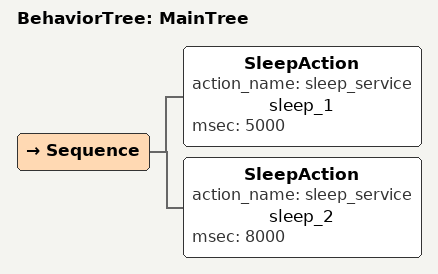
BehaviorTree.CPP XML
<root BTCPP_format="4">
    <BehaviorTree ID="MainTree">
        <Sequence>
            <SleepAction action_name="sleep_service" name="sleep_1" msec="5000" />
            <SleepAction action_name="sleep_service" name="sleep_2" msec="8000" />
        </Sequence>
    </BehaviorTree>
</root>
